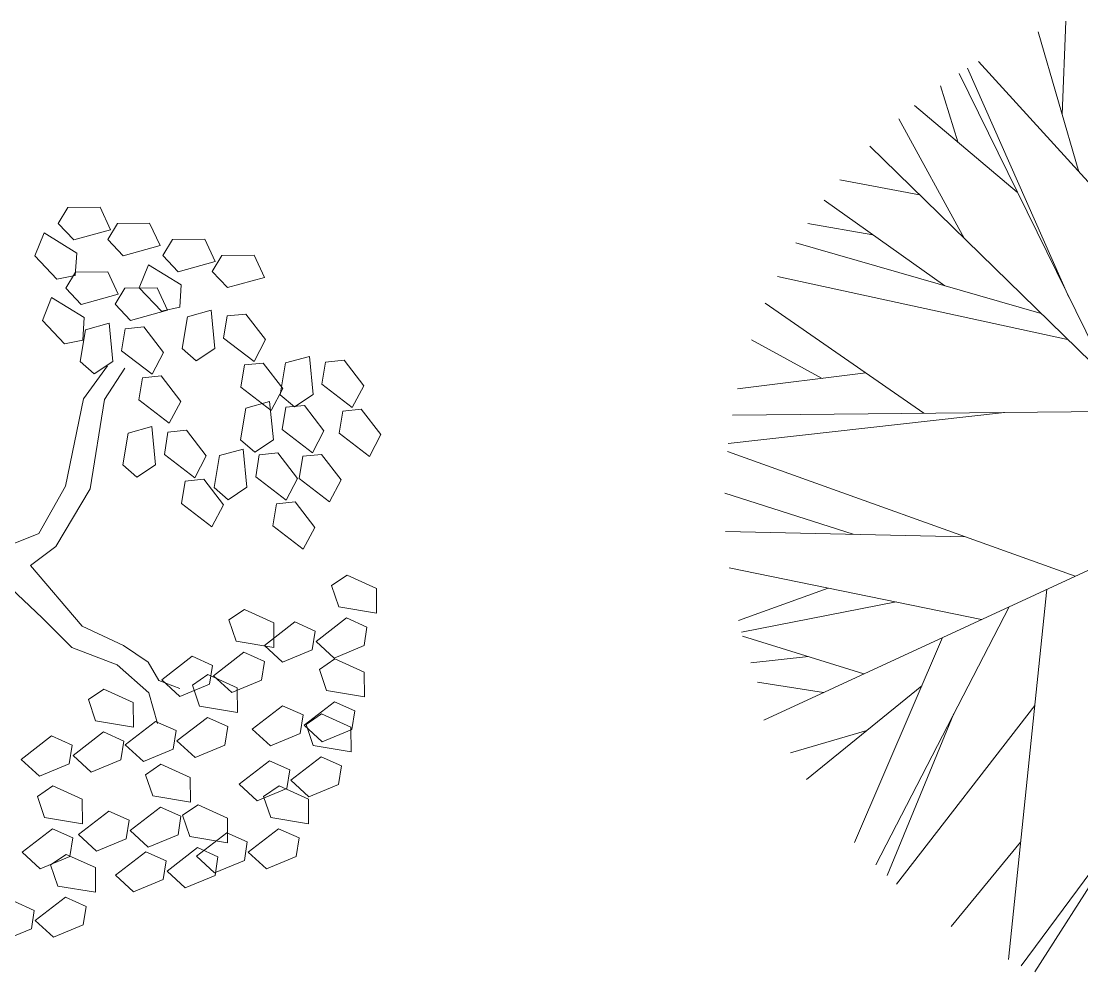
# Model space of a CAD drawing. Header units: millimetres. Extents: x 997 to 4249, y 599 to 1440.
# Drawn here: x 1217.14 to 1225.14, y 974.29 to 981.46 of the extents above; entities that cross this region are included whole.
import ezdxf

# ---------------------------------------------------------------- set-up
doc = ezdxf.new("R2010")
doc.units = ezdxf.units.MM
doc.linetypes.add('Continuo', pattern=[0])
doc.layers.add('cercas existentes', color=18, linetype='Continuous')
doc.layers.add('taludes', color=9, linetype='Continuous')

# ---------------------------------------------------------------- blocks, each defined once
blk = doc.blocks.new('gtfoods1')
at = {"layer": 'taludes', "lineweight": 5, "extrusion": (-0.01642, -0.01246, 0.999788)}
for p, q in [((-699.4625, 319.8359, 12.0901), (-699.4331, 320.5396, 12.0994)), ((-699.3368, 319.4047, 12.0868), (-699.644, 320.4587, 12.0949)), ((-699.4108, 318.4584, 12.0738), (-700.1761, 320.1859, 12.0827)), ((-697.8324, 317.7488, 12.0909), (-700.0922, 320.2361, 12.0847)), ((-699.1007, 317.8268, 12.071), (-700.2397, 320.146, 12.0812)), ((-700.2499, 319.6293, 12.0746), (-700.3787, 320.0523, 12.0777)), ((-699.8001, 319.2509, 12.0773), (-700.5759, 319.9035, 12.0727)), ((-700.1991, 318.8989, 12.0663), (-700.6946, 319.8037, 12.0695)), ((-698.1601, 316.9088, 12.075), (-700.9136, 319.5962, 12.0633)), ((-700.5382, 319.2298, 12.0649), (-701.1387, 319.3443, 12.0564)), ((-700.348, 318.5442, 12.0595), (-701.2581, 319.1905, 12.0526)), ((-700.8895, 318.9287, 12.0554), (-701.381, 319.0133, 12.0483)), ((-699.6213, 318.3349, 12.0688), (-701.4714, 318.8679, 12.045)), ((-699.4217, 318.1401, 12.0696), (-701.6094, 318.6131, 12.0396)), ((-700.5045, 317.583, 12.0449), (-701.7017, 318.412, 12.0356)), ((-701.2736, 317.8454, 12.0355), (-701.8064, 318.1363, 12.0304)), ((-700.9427, 317.8864, 12.0415), (-701.9105, 317.7666, 12.0241)), ((-699.8978, 317.5892, 12.0549), (-701.9813, 317.3545, 12.0178)), ((-698.8681, 317.5998, 12.072), (-701.9504, 317.5681, 12.021)), ((-699.3634, 316.3535, 12.0483), (-701.988, 317.2935, 12.0169)), ((-701.0398, 316.6695, 12.0247), (-702.0065, 316.9788, 12.0127)), ((-698.1601, 316.9088, 12.075), (-701.7138, 315.2689, 11.9962)), ((-700.1924, 316.6504, 12.0384), (-702.0009, 316.691, 12.0092)), ((-700.0695, 316.0277, 12.0327), (-701.9755, 316.4171, 12.0062)), ((-701.2279, 316.2644, 12.0166), (-701.903, 316.0204, 12.0025)), ((-699.5773, 316.2548, 12.0436), (-699.8675, 313.4615, 12.004)), ((-700.7153, 316.1596, 12.0237), (-701.8808, 315.9315, 12.0017)), ((-699.8627, 316.1231, 12.0373), (-700.869, 314.1776, 11.9965)), ((-697.8881, 316.1548, 12.0701), (-699.6687, 313.37, 12.0061)), ((-700.9571, 315.6181, 12.013), (-701.873, 315.9025, 12.0015)), ((-700.3653, 315.8912, 12.0261), (-701.028, 314.345, 11.996)), ((-701.3763, 315.7482, 12.0077), (-701.8119, 315.6995, 12)), ((-701.2621, 315.4774, 12.0062), (-701.7611, 315.5556, 11.999)), ((-700.5216, 315.5266, 12.019), (-701.3906, 314.8203, 11.9959)), ((-699.6685, 315.3776, 12.0312), (-700.7118, 314.0301, 11.9972)), ((-700.2798, 315.3168, 12.0204), (-700.7832, 314.095, 11.9969)), ((-700.9351, 315.1905, 12.008), (-701.5123, 315.0219, 11.9964)), ((-698.8025, 314.7246, 12.0372), (-699.7718, 313.4157, 12.005)), ((-699.7754, 314.3485, 12.0166), (-700.3002, 313.7122, 12))]:
    blk.add_line(p, q, dxfattribs=at)
at = {"layer": 'taludes', "linetype": 'Continuo', "lineweight": 5, "extrusion": (-0.012368, -0.016489, 0.999788)}
for p, q in [((-706.9632, 319.1346, 12.1192), (-706.72, 319.1359, 12.1222)), ((-706.72, 319.1359, 12.1222), (-706.6413, 318.9672, 12.1204)), ((-707.0365, 319.0138, 12.1163), (-706.9632, 319.1346, 12.1192)), ((-706.9202, 318.8911, 12.1157), (-707.0365, 319.0138, 12.1163)), ((-706.6637, 318.8936, 12.1189), (-706.5904, 319.0144, 12.1218)), ((-706.5904, 319.0144, 12.1218), (-706.3472, 319.0157, 12.1248)), ((-706.3472, 319.0157, 12.1248), (-706.2685, 318.8469, 12.123)), ((-707.2133, 318.7705, 12.1101), (-707.1436, 318.9432, 12.1138)), ((-707.1436, 318.9432, 12.1138), (-706.8976, 318.7912, 12.1143)), ((-706.6413, 318.9672, 12.1204), (-706.9202, 318.8911, 12.1157)), ((-706.5474, 318.7708, 12.1183), (-706.6637, 318.8936, 12.1189)), ((-706.2685, 318.8469, 12.123), (-706.5474, 318.7708, 12.1183)), ((-706.2485, 318.773, 12.122), (-706.1751, 318.8938, 12.1249)), ((-706.1751, 318.8938, 12.1249), (-705.9319, 318.8951, 12.128)), ((-705.9319, 318.8951, 12.128), (-705.8532, 318.7264, 12.1262)), ((-707.0464, 318.5936, 12.1092), (-707.2133, 318.7705, 12.1101)), ((-706.8976, 318.7912, 12.1143), (-706.908, 318.6224, 12.1114)), ((-706.1322, 318.6503, 12.1215), (-706.2485, 318.773, 12.122)), ((-705.8757, 318.6528, 12.1247), (-705.8023, 318.7736, 12.1276)), ((-705.8023, 318.7736, 12.1276), (-705.5592, 318.7749, 12.1306)), ((-705.5592, 318.7749, 12.1306), (-705.4804, 318.6062, 12.1288)), ((-706.4252, 318.5297, 12.1158), (-706.3556, 318.7024, 12.1195)), ((-706.3556, 318.7024, 12.1195), (-706.1096, 318.5504, 12.1201)), ((-705.8532, 318.7264, 12.1262), (-706.1322, 318.6503, 12.1215)), ((-706.908, 318.6224, 12.1114), (-707.0464, 318.5936, 12.1092)), ((-706.9795, 318.5263, 12.1089), (-706.9061, 318.6471, 12.1118)), ((-706.9061, 318.6471, 12.1118), (-706.6629, 318.6484, 12.1149)), ((-706.6629, 318.6484, 12.1149), (-706.5842, 318.4797, 12.113)), ((-705.7594, 318.5301, 12.1241), (-705.8757, 318.6528, 12.1247)), ((-705.4804, 318.6062, 12.1288), (-705.7594, 318.5301, 12.1241)), ((-706.8631, 318.4036, 12.1083), (-706.9795, 318.5263, 12.1089)), ((-706.6067, 318.406, 12.1116), (-706.5333, 318.5269, 12.1145)), ((-706.5333, 318.5269, 12.1145), (-706.2901, 318.5281, 12.1175)), ((-706.2583, 318.3528, 12.115), (-706.4252, 318.5297, 12.1158)), ((-706.2901, 318.5281, 12.1175), (-706.2114, 318.3594, 12.1157)), ((-706.1096, 318.5504, 12.1201), (-706.1199, 318.3816, 12.1172)), ((-707.1562, 318.283, 12.1027), (-707.0866, 318.4556, 12.1064)), ((-707.0866, 318.4556, 12.1064), (-706.8406, 318.3037, 12.107)), ((-706.5842, 318.4797, 12.113), (-706.8631, 318.4036, 12.1083)), ((-706.4903, 318.2833, 12.111), (-706.6067, 318.406, 12.1116)), ((-706.2114, 318.3594, 12.1157), (-706.4903, 318.2833, 12.111)), ((-706.1199, 318.3816, 12.1172), (-706.2583, 318.3528, 12.115)), ((-706.0623, 318.31, 12.1167), (-705.8827, 318.359, 12.1197)), ((-705.8827, 318.359, 12.1197), (-705.8549, 318.0712, 12.1153)), ((-706.9893, 318.1061, 12.1019), (-707.1562, 318.283, 12.1027)), ((-706.8406, 318.3037, 12.107), (-706.8509, 318.1349, 12.1041)), ((-706.8317, 318.2129, 12.1056), (-706.6521, 318.2618, 12.1086)), ((-706.6521, 318.2618, 12.1086), (-706.6243, 317.974, 12.1042)), ((-706.1022, 318.0702, 12.1123), (-706.0623, 318.31, 12.1167)), ((-705.789, 318.1495, 12.1174), (-705.7616, 318.3164, 12.1205)), ((-705.7616, 318.3164, 12.1205), (-705.621, 318.331, 12.1225)), ((-705.621, 318.331, 12.1225), (-705.4729, 318.1381, 12.1212)), ((-706.8716, 317.973, 12.1011), (-706.8317, 318.2129, 12.1056)), ((-706.5584, 318.0524, 12.1063), (-706.5311, 318.2192, 12.1094)), ((-706.5311, 318.2192, 12.1094), (-706.3905, 318.2339, 12.1114)), ((-706.3905, 318.2339, 12.1114), (-706.2423, 318.041, 12.11)), ((-706.8509, 318.1349, 12.1041), (-706.9893, 318.1061, 12.1019)), ((-705.5596, 317.9734, 12.1174), (-705.789, 318.1495, 12.1174)), ((-705.4729, 318.1381, 12.1212), (-705.5596, 317.9734, 12.1174)), ((-706.3291, 317.8763, 12.1062), (-706.5584, 318.0524, 12.1063)), ((-706.2423, 318.041, 12.11), (-706.3291, 317.8763, 12.1062)), ((-705.9956, 317.9774, 12.112), (-706.1022, 318.0702, 12.1123)), ((-705.8549, 318.0712, 12.1153), (-705.9956, 317.9774, 12.112)), ((-706.765, 317.8802, 12.1009), (-706.8716, 317.973, 12.1011)), ((-706.8464, 317.6903, 12.0968), (-706.665, 317.9408, 12.1032)), ((-706.6243, 317.974, 12.1042), (-706.765, 317.8802, 12.1009)), ((-705.6592, 317.78, 12.1129), (-705.6319, 317.9468, 12.116)), ((-705.6319, 317.9468, 12.116), (-705.4913, 317.9614, 12.118)), ((-705.4913, 317.9614, 12.118), (-705.3431, 317.7686, 12.1167)), ((-705.361, 317.7228, 12.1157), (-705.3211, 317.9626, 12.1201)), ((-705.3211, 317.9626, 12.1201), (-705.1415, 318.0116, 12.1232)), ((-705.1415, 318.0116, 12.1232), (-705.1137, 317.7238, 12.1188)), ((-705.0478, 317.8021, 12.1209), (-705.0204, 317.969, 12.124)), ((-705.0204, 317.969, 12.124), (-704.8798, 317.9836, 12.1259)), ((-704.8798, 317.9836, 12.1259), (-704.7317, 317.7907, 12.1246)), ((-706.6876, 317.6853, 12.0987), (-706.5354, 317.9234, 12.1045)), ((-706.4013, 317.8497, 12.1049), (-706.2607, 317.8643, 12.1069)), ((-706.2607, 317.8643, 12.1069), (-706.1126, 317.6714, 12.1055)), ((-706.4286, 317.6828, 12.1018), (-706.4013, 317.8497, 12.1049)), ((-705.4299, 317.6039, 12.1129), (-705.6592, 317.78, 12.1129)), ((-704.8184, 317.626, 12.1208), (-705.0478, 317.8021, 12.1209)), ((-704.7317, 317.7907, 12.1246), (-704.8184, 317.626, 12.1208)), ((-705.3431, 317.7686, 12.1167), (-705.4299, 317.6039, 12.1129)), ((-705.2543, 317.63, 12.1155), (-705.361, 317.7228, 12.1157)), ((-705.1137, 317.7238, 12.1188), (-705.2543, 317.63, 12.1155)), ((-706.9829, 317.0333, 12.0843), (-706.8464, 317.6903, 12.0968)), ((-706.7953, 317.0137, 12.0863), (-706.6876, 317.6853, 12.0987)), ((-706.1993, 317.5067, 12.1018), (-706.4286, 317.6828, 12.1018)), ((-706.1126, 317.6714, 12.1055), (-706.1993, 317.5067, 12.1018)), ((-705.6611, 317.3813, 12.1063), (-705.6212, 317.6211, 12.1108)), ((-705.6212, 317.6211, 12.1108), (-705.4416, 317.6701, 12.1138)), ((-705.4416, 317.6701, 12.1138), (-705.4138, 317.3823, 12.1094)), ((-705.3479, 317.4607, 12.1115), (-705.3205, 317.6275, 12.1146)), ((-705.3205, 317.6275, 12.1146), (-705.1799, 317.6421, 12.1166)), ((-705.1799, 317.6421, 12.1166), (-705.0318, 317.4493, 12.1153)), ((-704.918, 317.4326, 12.1164), (-704.8906, 317.5994, 12.1195)), ((-704.8906, 317.5994, 12.1195), (-704.7501, 317.614, 12.1215)), ((-704.7501, 317.614, 12.1215), (-704.6019, 317.4212, 12.1201)), ((-706.5093, 317.4333, 12.0967), (-706.3297, 317.4822, 12.0997)), ((-706.3297, 317.4822, 12.0997), (-706.3019, 317.1944, 12.0953)), ((-705.1186, 317.2846, 12.1115), (-705.3479, 317.4607, 12.1115)), ((-706.5492, 317.1934, 12.0923), (-706.5093, 317.4333, 12.0967)), ((-706.236, 317.2728, 12.0974), (-706.2087, 317.4396, 12.1005)), ((-706.2087, 317.4396, 12.1005), (-706.0681, 317.4543, 12.1025)), ((-706.0681, 317.4543, 12.1025), (-705.9199, 317.2614, 12.1012)), ((-705.5545, 317.2885, 12.1061), (-705.6611, 317.3813, 12.1063)), ((-705.4138, 317.3823, 12.1094), (-705.5545, 317.2885, 12.1061)), ((-705.0318, 317.4493, 12.1153), (-705.1186, 317.2846, 12.1115)), ((-704.6887, 317.2565, 12.1163), (-704.918, 317.4326, 12.1164)), ((-704.6019, 317.4212, 12.1201), (-704.6887, 317.2565, 12.1163)), ((-705.8203, 317.2631, 12.1024), (-705.6407, 317.3121, 12.1055)), ((-705.6407, 317.3121, 12.1055), (-705.6129, 317.0243, 12.1011)), ((-706.0067, 317.0967, 12.0974), (-706.236, 317.2728, 12.0974)), ((-705.9199, 317.2614, 12.1012), (-706.0067, 317.0967, 12.0974)), ((-705.8602, 317.0233, 12.098), (-705.8203, 317.2631, 12.1024)), ((-705.547, 317.1027, 12.1032), (-705.5196, 317.2695, 12.1063)), ((-705.5196, 317.2695, 12.1063), (-705.379, 317.2841, 12.1082)), ((-705.379, 317.2841, 12.1082), (-705.2309, 317.0913, 12.1069)), ((-705.2181, 317.0911, 12.107), (-705.1908, 317.2579, 12.1101)), ((-705.1908, 317.2579, 12.1101), (-705.0502, 317.2726, 12.1121)), ((-705.0502, 317.2726, 12.1121), (-704.902, 317.0797, 12.1108)), ((-706.4426, 317.1006, 12.0921), (-706.5492, 317.1934, 12.0923)), ((-706.3019, 317.1944, 12.0953), (-706.4426, 317.1006, 12.0921)), ((-706.1062, 316.9032, 12.093), (-706.0789, 317.0701, 12.096)), ((-706.0789, 317.0701, 12.096), (-705.9383, 317.0847, 12.098)), ((-705.9383, 317.0847, 12.098), (-705.7902, 316.8918, 12.0967)), ((-705.3177, 316.9266, 12.1031), (-705.547, 317.1027, 12.1032)), ((-705.2309, 317.0913, 12.1069), (-705.3177, 316.9266, 12.1031)), ((-704.9888, 316.915, 12.107), (-705.2181, 317.0911, 12.107)), ((-704.902, 317.0797, 12.1108), (-704.9888, 316.915, 12.107)), ((-707.182, 316.675, 12.0759), (-706.9829, 317.0333, 12.0843)), ((-707.055, 316.5765, 12.0758), (-706.7953, 317.0137, 12.0863)), ((-705.7536, 316.9305, 12.0978), (-705.8602, 317.0233, 12.098)), ((-705.6129, 317.0243, 12.1011), (-705.7536, 316.9305, 12.0978)), ((-705.8769, 316.7271, 12.0929), (-706.1062, 316.9032, 12.093)), ((-705.4172, 316.7331, 12.0987), (-705.3899, 316.8999, 12.1018)), ((-705.3899, 316.8999, 12.1018), (-705.2493, 316.9146, 12.1037)), ((-705.2493, 316.9146, 12.1037), (-705.1011, 316.7217, 12.1024)), ((-705.7902, 316.8918, 12.0967), (-705.8769, 316.7271, 12.0929)), ((-707.4018, 316.5875, 12.0717), (-707.182, 316.675, 12.0759)), ((-705.1879, 316.557, 12.0986), (-705.4172, 316.7331, 12.0987)), ((-705.1011, 316.7217, 12.1024), (-705.1879, 316.557, 12.0986)), ((-707.2473, 316.4342, 12.0711), (-707.055, 316.5765, 12.0758)), ((-707.2473, 316.4342, 12.0711), (-706.8567, 315.9764, 12.0684)), ((-704.9748, 316.2826, 12.0967), (-704.8577, 316.3618, 12.0995)), ((-704.8577, 316.3618, 12.0995), (-704.6362, 316.2615, 12.1006)), ((-707.4395, 316.3052, 12.0666), (-707.1584, 316.0399, 12.0657)), ((-704.9202, 316.1225, 12.0948), (-704.9748, 316.2826, 12.0967)), ((-704.6362, 316.2615, 12.1006), (-704.635, 316.0754, 12.0975)), ((-705.7493, 316.0236, 12.0829), (-705.6322, 316.1028, 12.0856)), ((-705.6322, 316.1028, 12.0856), (-705.4107, 316.0025, 12.0867)), ((-704.635, 316.0754, 12.0975), (-704.9202, 316.1225, 12.0948)), ((-707.1584, 316.0399, 12.0657), (-706.9341, 315.8169, 12.0648)), ((-705.6948, 315.8636, 12.0809), (-705.7493, 316.0236, 12.0829)), ((-705.0905, 315.8623, 12.0884), (-704.8614, 316.0387, 12.0941)), ((-704.8614, 316.0387, 12.0941), (-704.7072, 315.9693, 12.0949)), ((-706.8567, 315.9764, 12.0684), (-706.5433, 315.8315, 12.0699)), ((-705.481, 315.832, 12.083), (-705.2519, 316.0083, 12.0888)), ((-705.4107, 316.0025, 12.0867), (-705.4095, 315.8164, 12.0837)), ((-705.2519, 316.0083, 12.0888), (-705.0977, 315.939, 12.0895)), ((-705.0977, 315.939, 12.0895), (-705.1197, 315.7993, 12.087)), ((-704.7072, 315.9693, 12.0949), (-704.7292, 315.8297, 12.0923)), ((-705.4095, 315.8164, 12.0837), (-705.6948, 315.8636, 12.0809)), ((-704.9536, 315.7361, 12.088), (-705.0905, 315.8623, 12.0884)), ((-706.9341, 315.8169, 12.0648), (-706.5914, 315.6846, 12.0669)), ((-706.5433, 315.8315, 12.0699), (-706.3591, 315.7043, 12.0701)), ((-705.865, 315.6034, 12.0745), (-705.6359, 315.7797, 12.0802)), ((-705.6359, 315.7797, 12.0802), (-705.4817, 315.7103, 12.081)), ((-705.3441, 315.7058, 12.0826), (-705.481, 315.832, 12.083)), ((-705.1197, 315.7993, 12.087), (-705.3441, 315.7058, 12.0826)), ((-704.7292, 315.8297, 12.0923), (-704.9536, 315.7361, 12.088)), ((-706.3591, 315.7043, 12.0701), (-706.2768, 315.5666, 12.0688)), ((-706.2555, 315.573, 12.0692), (-706.0264, 315.7493, 12.0749)), ((-706.0264, 315.7493, 12.0749), (-705.8722, 315.68, 12.0757)), ((-705.4817, 315.7103, 12.081), (-705.5037, 315.5707, 12.0784)), ((-705.0666, 315.6511, 12.0852), (-704.9496, 315.7303, 12.0879)), ((-704.9496, 315.7303, 12.0879), (-704.728, 315.63, 12.089)), ((-706.5914, 315.6846, 12.0669), (-706.352, 315.4745, 12.0664)), ((-705.8722, 315.68, 12.0757), (-705.8942, 315.5404, 12.0731)), ((-705.0121, 315.4911, 12.0832), (-705.0666, 315.6511, 12.0852)), ((-704.728, 315.63, 12.089), (-704.7268, 315.4439, 12.086)), ((-706.2768, 315.5666, 12.0688), (-706.1196, 315.5077, 12.0698)), ((-706.1186, 315.4468, 12.0688), (-706.2555, 315.573, 12.0692)), ((-705.8942, 315.5404, 12.0731), (-706.1186, 315.4468, 12.0688)), ((-706.0249, 315.533, 12.0714), (-705.9079, 315.6122, 12.0741)), ((-705.9079, 315.6122, 12.0741), (-705.6863, 315.5119, 12.0752)), ((-705.7281, 315.4772, 12.0741), (-705.865, 315.6034, 12.0745)), ((-705.5037, 315.5707, 12.0784), (-705.7281, 315.4772, 12.0741)), ((-706.8094, 315.4227, 12.0598), (-706.6923, 315.5019, 12.0626)), ((-706.6923, 315.5019, 12.0626), (-706.4707, 315.4016, 12.0637)), ((-706.352, 315.4745, 12.0664), (-706.2869, 315.2432, 12.0633)), ((-705.9704, 315.3729, 12.0694), (-706.0249, 315.533, 12.0714)), ((-705.6863, 315.5119, 12.0752), (-705.6851, 315.3257, 12.0722)), ((-704.7268, 315.4439, 12.086), (-705.0121, 315.4911, 12.0832)), ((-706.7548, 315.2626, 12.0579), (-706.8094, 315.4227, 12.0598)), ((-706.4707, 315.4016, 12.0637), (-706.4696, 315.2155, 12.0606)), ((-705.5729, 315.2005, 12.0715), (-705.3438, 315.3768, 12.0772)), ((-705.3438, 315.3768, 12.0772), (-705.1896, 315.3075, 12.078)), ((-705.1824, 315.2309, 12.0768), (-704.9533, 315.4072, 12.0825)), ((-704.9533, 315.4072, 12.0825), (-704.7991, 315.3378, 12.0833)), ((-705.6851, 315.3257, 12.0722), (-705.9704, 315.3729, 12.0694)), ((-705.1896, 315.3075, 12.078), (-705.2115, 315.1679, 12.0754)), ((-705.1666, 315.2361, 12.0771), (-705.0495, 315.3153, 12.0798)), ((-705.0495, 315.3153, 12.0798), (-704.828, 315.215, 12.0809)), ((-704.7991, 315.3378, 12.0833), (-704.821, 315.1982, 12.0807)), ((-706.4696, 315.2155, 12.0606), (-706.7548, 315.2626, 12.0579)), ((-706.5312, 315.0824, 12.0577), (-706.3021, 315.2587, 12.0634)), ((-706.3021, 315.2587, 12.0634), (-706.1478, 315.1894, 12.0642)), ((-706.1407, 315.1127, 12.063), (-705.9116, 315.2891, 12.0687)), ((-705.9116, 315.2891, 12.0687), (-705.7573, 315.2197, 12.0695)), ((-705.7573, 315.2197, 12.0695), (-705.7793, 315.0801, 12.0669)), ((-705.0455, 315.1047, 12.0764), (-705.1824, 315.2309, 12.0768)), ((-705.1121, 315.076, 12.0751), (-705.1666, 315.2361, 12.0771)), ((-704.828, 315.215, 12.0809), (-704.8268, 315.0288, 12.0779)), ((-707.3156, 314.9721, 12.0461), (-707.0865, 315.1484, 12.0519)), ((-707.0865, 315.1484, 12.0519), (-706.9323, 315.0791, 12.0527)), ((-706.9251, 315.0024, 12.0515), (-706.696, 315.1788, 12.0572)), ((-706.696, 315.1788, 12.0572), (-706.5418, 315.1094, 12.058)), ((-706.1478, 315.1894, 12.0642), (-706.1698, 315.0497, 12.0616)), ((-705.436, 315.0743, 12.0711), (-705.5729, 315.2005, 12.0715)), ((-705.2115, 315.1679, 12.0754), (-705.436, 315.0743, 12.0711)), ((-704.821, 315.1982, 12.0807), (-705.0455, 315.1047, 12.0764)), ((-706.9323, 315.0791, 12.0527), (-706.9543, 314.9394, 12.0501)), ((-706.5418, 315.1094, 12.058), (-706.5638, 314.9698, 12.0554)), ((-706.3943, 314.9562, 12.0573), (-706.5312, 315.0824, 12.0577)), ((-706.0038, 314.9865, 12.0626), (-706.1407, 315.1127, 12.063)), ((-705.7793, 315.0801, 12.0669), (-706.0038, 314.9865, 12.0626)), ((-704.8268, 315.0288, 12.0779), (-705.1121, 315.076, 12.0751)), ((-706.7882, 314.8762, 12.0511), (-706.9251, 315.0024, 12.0515)), ((-706.1698, 315.0497, 12.0616), (-706.3943, 314.9562, 12.0573)), ((-705.2823, 314.8158, 12.0687), (-705.0533, 314.9922, 12.0745)), ((-705.0533, 314.9922, 12.0745), (-704.899, 314.9228, 12.0752)), ((-707.1787, 314.8459, 12.0458), (-707.3156, 314.9721, 12.0461)), ((-706.9543, 314.9394, 12.0501), (-707.1787, 314.8459, 12.0458)), ((-706.5638, 314.9698, 12.0554), (-706.7882, 314.8762, 12.0511)), ((-706.3787, 314.8559, 12.0558), (-706.2617, 314.935, 12.0586)), ((-706.2617, 314.935, 12.0586), (-706.0401, 314.8348, 12.0597)), ((-705.6728, 314.7855, 12.0634), (-705.4438, 314.9618, 12.0691)), ((-705.4438, 314.9618, 12.0691), (-705.2895, 314.8925, 12.0699)), ((-704.899, 314.9228, 12.0752), (-704.921, 314.7832, 12.0727)), ((-706.3242, 314.6958, 12.0539), (-706.3787, 314.8559, 12.0558)), ((-706.0401, 314.8348, 12.0597), (-706.0389, 314.6486, 12.0566)), ((-705.2895, 314.8925, 12.0699), (-705.3115, 314.7528, 12.0673)), ((-705.1455, 314.6896, 12.0683), (-705.2823, 314.8158, 12.0687)), ((-707.1937, 314.6926, 12.043), (-707.0767, 314.7718, 12.0458)), ((-707.0767, 314.7718, 12.0458), (-706.8551, 314.6716, 12.0469)), ((-705.536, 314.6593, 12.063), (-705.6728, 314.7855, 12.0634)), ((-705.3115, 314.7528, 12.0673), (-705.536, 314.6593, 12.063)), ((-705.4874, 314.6927, 12.0642), (-705.3703, 314.7719, 12.0669)), ((-705.3703, 314.7719, 12.0669), (-705.1487, 314.6716, 12.068)), ((-704.921, 314.7832, 12.0727), (-705.1455, 314.6896, 12.0683)), ((-707.1392, 314.5326, 12.0411), (-707.1937, 314.6926, 12.043)), ((-706.8551, 314.6716, 12.0469), (-706.8539, 314.4854, 12.0438)), ((-706.0389, 314.6486, 12.0566), (-706.3242, 314.6958, 12.0539)), ((-705.4328, 314.5326, 12.0622), (-705.4874, 314.6927, 12.0642)), ((-705.1487, 314.6716, 12.068), (-705.1475, 314.4854, 12.0649)), ((-706.885, 314.4053, 12.0421), (-706.6559, 314.5816, 12.0479)), ((-706.6559, 314.5816, 12.0479), (-706.5017, 314.5123, 12.0486)), ((-706.4945, 314.4356, 12.0475), (-706.2654, 314.6119, 12.0532)), ((-706.2654, 314.6119, 12.0532), (-706.1112, 314.5426, 12.054)), ((-706.0992, 314.55, 12.0542), (-705.9822, 314.6292, 12.057)), ((-705.9822, 314.6292, 12.057), (-705.7606, 314.5289, 12.0581)), ((-706.8539, 314.4854, 12.0438), (-707.1392, 314.5326, 12.0411)), ((-706.5017, 314.5123, 12.0486), (-706.5236, 314.3726, 12.0461)), ((-706.1112, 314.5426, 12.054), (-706.1331, 314.403, 12.0514)), ((-706.0447, 314.3899, 12.0523), (-706.0992, 314.55, 12.0542)), ((-705.7606, 314.5289, 12.0581), (-705.7594, 314.3428, 12.055)), ((-705.1475, 314.4854, 12.0649), (-705.4328, 314.5326, 12.0622)), ((-707.3095, 314.2724, 12.0347), (-707.0804, 314.4487, 12.0404)), ((-707.0804, 314.4487, 12.0404), (-706.9261, 314.3794, 12.0412)), ((-706.3576, 314.3094, 12.0471), (-706.4945, 314.4356, 12.0475)), ((-705.9936, 314.2421, 12.0505), (-705.7645, 314.4184, 12.0562)), ((-705.7645, 314.4184, 12.0562), (-705.6103, 314.3491, 12.057)), ((-705.6031, 314.2724, 12.0558), (-705.374, 314.4487, 12.0615)), ((-705.374, 314.4487, 12.0615), (-705.2198, 314.3794, 12.0623)), ((-706.9261, 314.3794, 12.0412), (-706.9481, 314.2397, 12.0386)), ((-706.7481, 314.2791, 12.0417), (-706.885, 314.4053, 12.0421)), ((-706.5236, 314.3726, 12.0461), (-706.7481, 314.2791, 12.0417)), ((-706.1331, 314.403, 12.0514), (-706.3576, 314.3094, 12.0471)), ((-705.7594, 314.3428, 12.055), (-706.0447, 314.3899, 12.0523)), ((-705.6103, 314.3491, 12.057), (-705.6322, 314.2094, 12.0544)), ((-705.2198, 314.3794, 12.0623), (-705.2417, 314.2398, 12.0597)), ((-707.1726, 314.1462, 12.0343), (-707.3095, 314.2724, 12.0347)), ((-707.0944, 314.1765, 12.0358), (-706.9773, 314.2557, 12.0385)), ((-706.9773, 314.2557, 12.0385), (-706.7558, 314.1555, 12.0396)), ((-706.6055, 314.0994, 12.0405), (-706.3764, 314.2757, 12.0463)), ((-706.3764, 314.2757, 12.0463), (-706.2222, 314.2064, 12.047)), ((-706.215, 314.1297, 12.0459), (-705.9859, 314.3061, 12.0516)), ((-705.9859, 314.3061, 12.0516), (-705.8317, 314.2367, 12.0524)), ((-705.4662, 314.1462, 12.0554), (-705.6031, 314.2724, 12.0558)), ((-706.9481, 314.2397, 12.0386), (-707.1726, 314.1462, 12.0343)), ((-707.0399, 314.0165, 12.0338), (-707.0944, 314.1765, 12.0358)), ((-706.2222, 314.2064, 12.047), (-706.2441, 314.0667, 12.0445)), ((-705.8567, 314.1159, 12.0501), (-705.9936, 314.2421, 12.0505)), ((-705.6322, 314.2094, 12.0544), (-705.8567, 314.1159, 12.0501)), ((-705.8317, 314.2367, 12.0524), (-705.8536, 314.0971, 12.0498)), ((-705.2417, 314.2398, 12.0597), (-705.4662, 314.1462, 12.0554)), ((-706.7558, 314.1555, 12.0396), (-706.7546, 313.9693, 12.0366)), ((-706.4686, 313.9732, 12.0402), (-706.6055, 314.0994, 12.0405)), ((-706.0781, 314.0035, 12.0455), (-706.215, 314.1297, 12.0459)), ((-705.8536, 314.0971, 12.0498), (-706.0781, 314.0035, 12.0455)), ((-706.7546, 313.9693, 12.0366), (-707.0399, 314.0165, 12.0338)), ((-706.2441, 314.0667, 12.0445), (-706.4686, 313.9732, 12.0402)), ((-707.3715, 313.9023, 12.0278), (-707.2173, 313.8329, 12.0286)), ((-707.2101, 313.7563, 12.0274), (-706.981, 313.9326, 12.0331)), ((-706.981, 313.9326, 12.0331), (-706.8268, 313.8633, 12.0339)), ((-706.8268, 313.8633, 12.0339), (-706.8488, 313.7237, 12.0313)), ((-707.2173, 313.8329, 12.0286), (-707.2393, 313.6933, 12.026)), ((-707.0732, 313.6301, 12.027), (-707.2101, 313.7563, 12.0274)), ((-706.8488, 313.7237, 12.0313), (-707.0732, 313.6301, 12.027)), ((-707.2393, 313.6933, 12.026), (-707.4637, 313.5998, 12.0217))]:
    blk.add_line(p, q, dxfattribs=at)

msp = doc.modelspace()

# ---------------------------------------------------------------- block references
at = {"layer": 'cercas existentes', "color": 1}
msp.add_blockref('gtfoods1', (1924.454, 660.9215), dxfattribs=at)

doc.saveas('drawing.dxf')
